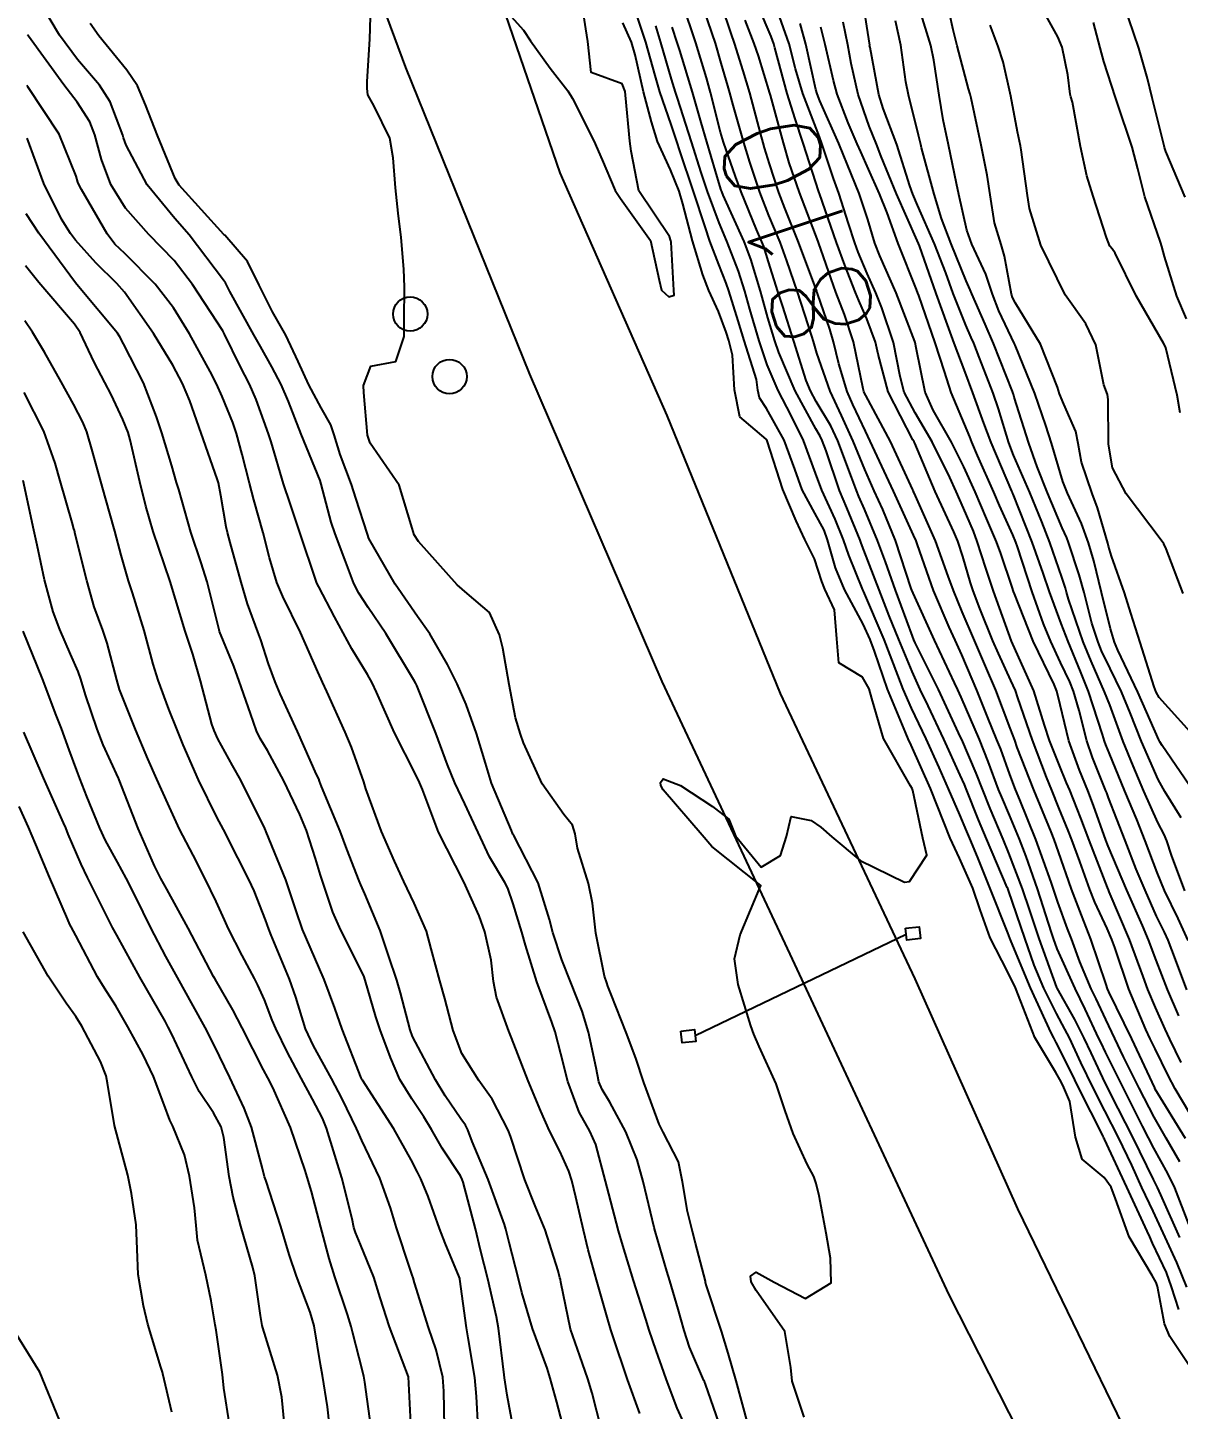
# Model space of a CAD drawing. Header units: metres. Extents: x 307586 to 320046, y 7427249 to 7434250.
# Drawn here: x 319260.7 to 319307.2, y 7428289 to 7428344.9 of the extents above; entities that cross this region are included whole.
import ezdxf
from ezdxf.enums import TextEntityAlignment as Align

# ---------------------------------------------------------------- set-up
doc = ezdxf.new("R2010")
doc.units = ezdxf.units.M
doc.header["$MEASUREMENT"] = 0
for name, color, linetype in [('Cotas', 45, 'Continuous'), ('Curvas de Nivel 1m', 11, 'Continuous'), ('Curvas de Nivel 5m', 15, 'Continuous'), ('Linha Férrea', 20, 'Continuous'), ('Portico', 45, 'Continuous'), ('Postes', 20, 'Continuous')]:
    doc.layers.add(name, color=color, linetype=linetype)
doc.styles.add('Style-STANDARD', font='STANDARD.shx')

msp = doc.modelspace()

# ---------------------------------------------------------------- linework, layer by layer
at = {"layer": 'Curvas de Nivel 1m', "flags": 128}
for points, elevation in [([(319287.345, 7428288.231), (319286.948, 7428289.103), (319286.516, 7428290.244), (319286.406, 7428290.554), (319286.105, 7428291.432), (319285.825, 7428292.253), (319285.683, 7428292.691), (319285.185, 7428294.26), (319284.756, 7428295.665), (319284.586, 7428296.266), (319284.185, 7428297.752), (319284.059, 7428298.272), (319283.67, 7428299.741), (319283.424, 7428300.282), (319282.99, 7428301.057), (319282.529, 7428302.296), (319282.249, 7428303.404), (319282.025, 7428304.302), (319281.888, 7428304.682), (319281.275, 7428306.31), (319280.818, 7428307.802), (319280.673, 7428308.316), (319280.324, 7428309.467), (319280.108, 7428310.101), (319279.993, 7428310.325), (319279.375, 7428311.366), (319278.905, 7428312.342), (319278.37, 7428313.506), (319277.974, 7428314.354), (319277.673, 7428315.074), (319277.198, 7428316.362), (319276.432, 7428318.285), (319276.394, 7428318.37), (319276.341, 7428318.464), (319275.175, 7428320.383), (319274.463, 7428321.43), (319274.084, 7428322.01), (319273.889, 7428322.399), (319273.526, 7428323.366), (319273.134, 7428324.411), (319272.978, 7428324.884), (319272.573, 7428326.419), (319272.525, 7428326.561), (319271.762, 7428328.428), (319271.249, 7428329.751), (319270.953, 7428330.436), (319270.58, 7428331.148), (319270.113, 7428331.972), (319269.851, 7428332.451), (319268.883, 7428334.202), (319268.746, 7428334.468), (319268.702, 7428334.547), (319268.625, 7428334.657), (319267.231, 7428336.484), (319266.653, 7428337.141), (319265.541, 7428338.501), (319264.689, 7428340.112), (319264.588, 7428340.408), (319264.553, 7428340.512), (319264.04, 7428341.853), (319263.611, 7428342.527), (319262.728, 7428343.56), (319261.997, 7428344.547), (319260.863, 7428346.458)], 801), ([(319289.807, 7428288.472), (319289.339, 7428290.208), (319289.007, 7428291.313), (319288.736, 7428292.214), (319288.141, 7428294.038), (319288.097, 7428294.176), (319288.089, 7428294.221), (319287.694, 7428295.762), (319287.573, 7428296.229), (319287.368, 7428297.039), (319287.162, 7428298.235), (319287.011, 7428299.047), (319286.388, 7428300.247), (319286.218, 7428300.571), (319285.599, 7428302.256), (319285.275, 7428303.237), (319284.897, 7428304.264), (319284.278, 7428305.811), (319284.154, 7428306.144), (319284.11, 7428306.273), (319284.014, 7428306.547), (319283.671, 7428308.28), (319283.53, 7428309.487), (319283.364, 7428310.285), (319282.93, 7428311.716), (319282.831, 7428312.293), (319282.722, 7428312.65), (319282.371, 7428313.076), (319281.501, 7428314.309), (319280.744, 7428315.972), (319280.62, 7428316.318), (319280.413, 7428316.981), (319280.166, 7428318.324), (319279.91, 7428319.791), (319279.772, 7428320.33), (319279.366, 7428321.236), (319278.469, 7428321.997), (319278.062, 7428322.354), (319276.499, 7428324.095), (319276.325, 7428324.372), (319276.24, 7428324.639), (319275.722, 7428326.378), (319274.548, 7428328.065), (319274.443, 7428328.392), (319274.288, 7428330.112), (319274.281, 7428330.394), (319274.581, 7428331.176), (319275.589, 7428331.374), (319275.92, 7428332.377), (319275.927, 7428333.053), (319275.931, 7428334.377), (319275.914, 7428335.093), (319275.807, 7428336.378), (319275.683, 7428337.354), (319275.572, 7428338.381), (319275.473, 7428339.595), (319275.342, 7428340.384), (319274.706, 7428341.678), (319274.457, 7428342.14), (319274.422, 7428342.394), (319274.431, 7428342.681), (319274.538, 7428344.393), (319274.593, 7428346.224)], 803), ([(319280.002, 7428345.578), (319280.747, 7428344.757), (319281.027, 7428344.317), (319281.819, 7428343.222), (319282.529, 7428342.302), (319282.718, 7428341.992), (319283.583, 7428340.287), (319283.915, 7428339.511), (319284.446, 7428338.273), (319284.668, 7428337.952), (319285.872, 7428336.258), (319286.227, 7428334.654), (319286.314, 7428334.253), (319286.62, 7428333.985), (319286.825, 7428334.044), (319286.817, 7428334.248), (319286.71, 7428336.182), (319286.696, 7428336.249), (319286.645, 7428336.411), (319285.398, 7428338.263), (319285.089, 7428339.865), (319285.041, 7428340.267), (319284.87, 7428342.119), (319284.848, 7428342.269), (319284.726, 7428342.588), (319283.482, 7428343.04), (319283.336, 7428344.291), (319283.259, 7428344.803), (319283.028, 7428346.296)], 803), ([(319307.625, 7428296.535), (319307.05, 7428297.997), (319306.778, 7428298.58), (319306.209, 7428299.594), (319305.991, 7428300.012), (319305.753, 7428300.482), (319304.977, 7428302.023), (319304.257, 7428303.471), (319304.074, 7428303.846), (319303.99, 7428304.034), (319303.44, 7428305.208), (319303.026, 7428306.049), (319302.307, 7428307.655), (319302.15, 7428308.062), (319302.073, 7428308.304), (319301.508, 7428310.068), (319301.045, 7428311.381), (319300.782, 7428312.076), (319300.373, 7428313.05), (319300.063, 7428313.768), (319299.939, 7428314.087), (319299.522, 7428315.221), (319299.165, 7428316.099), (319298.428, 7428317.807), (319298.292, 7428318.111), (319298.155, 7428318.393), (319297.348, 7428320.121), (319296.481, 7428322.015), (319296.436, 7428322.13), (319296.41, 7428322.205), (319295.776, 7428324.137), (319295.264, 7428325.394), (319294.915, 7428326.146), (319294.536, 7428327.008), (319294.066, 7428328.157), (319293.59, 7428329.191), (319293.127, 7428330.172), (319292.596, 7428331.707), (319292.46, 7428332.181), (319292.393, 7428332.394), (319291.807, 7428334.188), (319291.388, 7428335.44), (319291.107, 7428336.195), (319290.659, 7428337.265), (319290.292, 7428338.206), (319289.888, 7428339.415), (319289.639, 7428340.216), (319289.215, 7428341.723), (319289.083, 7428342.225), (319289.001, 7428342.501), (319288.735, 7428343.421), (319288.495, 7428344.232), (319288.37, 7428344.611), (319287.817, 7428346.239)], 809), ([(319307.315, 7428303.056), (319306.854, 7428304.001), (319306.666, 7428304.403), (319306.276, 7428305.273), (319305.966, 7428306.013), (319305.779, 7428306.526), (319305.224, 7428308.021), (319304.41, 7428309.952), (319304.377, 7428310.03), (319304.334, 7428310.128), (319303.594, 7428312.042), (319303.255, 7428312.93), (319302.813, 7428314.054), (319302.683, 7428314.353), (319302.393, 7428315.051), (319301.989, 7428316.064), (319301.793, 7428316.685), (319301.354, 7428318.071), (319300.453, 7428320.08), (319299.735, 7428322.091), (319299.422, 7428323.026), (319299.074, 7428324.101), (319298.917, 7428324.514), (319298.516, 7428325.445), (319298.222, 7428326.113), (319297.967, 7428326.68), (319297.25, 7428328.123), (319296.565, 7428329.293), (319296.122, 7428330.135), (319295.957, 7428330.762), (319295.688, 7428332.139), (319295.224, 7428333.537), (319294.972, 7428334.147), (319294.631, 7428334.927), (319294.268, 7428335.785), (319294.125, 7428336.158), (319293.876, 7428336.94), (319293.486, 7428338.168), (319293.273, 7428338.766), (319292.794, 7428340.178), (319292.697, 7428340.441), (319292.022, 7428342.187), (319291.738, 7428343.184), (319291.471, 7428344.193), (319290.777, 7428346.186)], 813), ([(319307.277, 7428329.291), (319307.145, 7428330.004), (319306.691, 7428331.92), (319306.655, 7428332.009), (319306.604, 7428332.106), (319305.496, 7428334.021), (319304.64, 7428335.75), (319304.526, 7428335.916), (319304.436, 7428336.033), (319304.301, 7428336.382), (319303.758, 7428338.044), (319303.502, 7428338.868), (319303.239, 7428340.052), (319302.928, 7428341.849), (319302.852, 7428342.058), (319302.828, 7428342.162), (319302.732, 7428342.948), (319302.508, 7428344.062), (319302.332, 7428344.479), (319301.455, 7428346.073)], 822), ([(319307.262, 7428295.994), (319306.485, 7428297.709), (319306.359, 7428298.008), (319306.306, 7428298.12), (319306.196, 7428298.335), (319305.371, 7428300.018), (319304.454, 7428301.813), (319304.345, 7428302.029), (319304.245, 7428302.233), (319303.67, 7428303.451), (319303.398, 7428304.043), (319303.02, 7428304.798), (319302.299, 7428306.06), (319302.283, 7428306.089), (319301.575, 7428308.067), (319301.193, 7428309.203), (319300.9, 7428310.074), (319300.354, 7428311.517), (319300.119, 7428312.084), (319299.595, 7428313.312), (319299.287, 7428314.096), (319299.033, 7428314.744), (319298.447, 7428316.109), (319298.404, 7428316.201), (319297.508, 7428318.119), (319296.571, 7428320.01), (319296.511, 7428320.129), (319296.455, 7428320.27), (319295.768, 7428322.137), (319295.362, 7428323.274), (319295.042, 7428324.145), (319294.515, 7428325.399), (319294.287, 7428325.92), (319294.19, 7428326.155), (319293.993, 7428326.696), (319293.438, 7428328.167), (319293.156, 7428328.768), (319292.569, 7428329.757), (319292.331, 7428330.182), (319292.16, 7428330.603), (319291.667, 7428332.189), (319291.222, 7428333.588), (319291.023, 7428334.196), (319290.635, 7428335.398), (319290.449, 7428336.011), (319290.376, 7428336.204), (319290.159, 7428336.699), (319289.534, 7428338.217), (319289.304, 7428338.846), (319288.818, 7428340.228), (319288.699, 7428340.637), (319288.304, 7428342.234), (319288.14, 7428342.825), (319287.703, 7428344.24), (319287.165, 7428345.839)], 808), ([(319308.214, 7428300.064), (319307.068, 7428301.998), (319306.782, 7428302.536), (319306.259, 7428303.606), (319306.065, 7428304.012), (319305.884, 7428304.397), (319305.203, 7428306.021), (319304.629, 7428307.706), (319304.51, 7428308.028), (319304.317, 7428308.475), (319303.828, 7428309.537), (319303.629, 7428310.041), (319303.219, 7428311.178), (319302.893, 7428312.052), (319302.746, 7428312.433), (319302.376, 7428313.343), (319302.081, 7428314.063), (319301.873, 7428314.58), (319301.304, 7428316.071), (319300.72, 7428317.786), (319300.615, 7428318.078), (319300.437, 7428318.491), (319299.93, 7428319.57), (319299.704, 7428320.091), (319299.182, 7428321.389), (319298.916, 7428322.104), (319298.808, 7428322.427), (319298.497, 7428323.491), (319298.287, 7428324.112), (319298.126, 7428324.494), (319297.38, 7428326.121), (319296.552, 7428328.065), (319296.523, 7428328.13), (319296.478, 7428328.206), (319295.475, 7428330.141), (319295.071, 7428331.67), (319294.968, 7428332.146), (319294.612, 7428333.09), (319294.295, 7428333.83), (319294.16, 7428334.157), (319293.724, 7428335.254), (319293.387, 7428336.169), (319292.7, 7428338.152), (319292.688, 7428338.18), (319292.673, 7428338.223), (319292.047, 7428340.186), (319291.723, 7428341.175), (319291.395, 7428342.193), (319290.897, 7428344.043), (319290.854, 7428344.199), (319290.746, 7428344.489), (319290.238, 7428345.688)], 812), ([(319307.464, 7428309.993), (319306.924, 7428311.432), (319306.74, 7428312.004), (319306.623, 7428312.265), (319306.37, 7428312.749), (319305.805, 7428314.016), (319305.373, 7428315.04), (319304.971, 7428316.024), (319304.425, 7428317.508), (319304.221, 7428318.033), (319303.674, 7428319.271), (319303.355, 7428320.046), (319302.764, 7428321.771), (319302.68, 7428322.057), (319302.64, 7428322.213), (319302.489, 7428322.664), (319302.006, 7428324.065), (319301.686, 7428324.893), (319301.196, 7428326.073), (319300.545, 7428327.582), (319300.355, 7428328.083), (319299.931, 7428329.454), (319299.712, 7428330.093), (319299.155, 7428331.541), (319298.931, 7428332.105), (319298.832, 7428332.334), (319298.61, 7428332.842), (319298.107, 7428334.115), (319297.803, 7428334.946), (319297.346, 7428336.123), (319296.666, 7428337.684), (319296.468, 7428338.132), (319296.345, 7428338.465), (319295.819, 7428340.139), (319295.277, 7428341.582), (319295.099, 7428342.146), (319294.742, 7428344.056), (319294.727, 7428344.135), (319294.728, 7428344.15), (319294.462, 7428345.857)], 817), ([(319307.819, 7428313.996), (319306.543, 7428315.867), (319306.446, 7428316.01), (319306.404, 7428316.093), (319305.564, 7428318.019), (319304.759, 7428319.717), (319304.624, 7428320.028), (319304.461, 7428320.572), (319304.095, 7428322.036), (319303.778, 7428323.323), (319303.572, 7428324.044), (319303.289, 7428324.827), (319302.714, 7428326.057), (319302.53, 7428326.519), (319302.068, 7428328.065), (319301.848, 7428328.779), (319301.407, 7428330.072), (319300.602, 7428332.027), (319300.576, 7428332.08), (319299.94, 7428333.414), (319299.691, 7428334.094), (319299.425, 7428334.892), (319298.86, 7428336.107), (319298.651, 7428336.675), (319298.332, 7428338.113), (319298.233, 7428338.559), (319297.908, 7428340.118), (319297.699, 7428341.13), (319297.533, 7428342.122), (319297.326, 7428343.535), (319297.193, 7428344.126), (319296.757, 7428345.578)], 819), ([(319307.468, 7428338.002), (319306.691, 7428339.854), (319306.639, 7428340.011), (319306.62, 7428340.084), (319306.144, 7428342.016), (319305.946, 7428342.802), (319305.601, 7428344.021), (319304.99, 7428345.798)], 824), ([(319288.737, 7428288.213), (319288.091, 7428290.069), (319288.049, 7428290.178), (319288.034, 7428290.221), (319287.451, 7428291.568), (319287.229, 7428292.233), (319286.986, 7428293.098), (319286.655, 7428294.242), (319286.539, 7428294.637), (319286.16, 7428295.921), (319286.063, 7428296.251), (319286.026, 7428296.39), (319285.581, 7428298.256), (319285.336, 7428299.124), (319284.878, 7428300.263), (319284.225, 7428301.451), (319283.92, 7428301.965), (319283.793, 7428302.277), (319283.672, 7428302.848), (319283.374, 7428304.283), (319283.117, 7428305.133), (319282.65, 7428306.295), (319282.297, 7428307.207), (319281.93, 7428308.304), (319281.793, 7428308.831), (319281.335, 7428310.31), (319280.352, 7428312.221), (319280.317, 7428312.285), (319280.296, 7428312.321), (319280.252, 7428312.424), (319279.456, 7428314.334), (319279.204, 7428315.151), (319278.849, 7428316.343), (319278.42, 7428317.515), (319278.061, 7428318.354), (319277.669, 7428319.129), (319276.961, 7428320.365), (319276.46, 7428321.073), (319275.554, 7428322.379), (319274.5, 7428324.223), (319274.434, 7428324.391), (319273.974, 7428325.855), (319273.796, 7428326.401), (319273.338, 7428327.611), (319273.09, 7428328.412), (319272.953, 7428328.81), (319272.564, 7428329.501), (319272.073, 7428330.425), (319271.645, 7428331.367), (319271.144, 7428332.434), (319270.607, 7428333.371), (319270.069, 7428334.448), (319269.586, 7428335.409), (319268.671, 7428336.47), (319268.643, 7428336.497), (319266.835, 7428338.488), (319266.676, 7428338.756), (319265.957, 7428340.497), (319265.475, 7428341.733), (319265.142, 7428342.506), (319264.722, 7428343.134), (319263.587, 7428344.527), (319263.237, 7428345.022)], 802), ([(319292.078, 7428288.735), (319291.602, 7428290.185), (319291.543, 7428290.744), (319291.301, 7428292.188), (319290.139, 7428293.851), (319289.946, 7428294.202), (319289.915, 7428294.433), (319290.147, 7428294.594), (319290.869, 7428294.193), (319292.136, 7428293.527), (319293.179, 7428294.164), (319293.149, 7428295.161), (319292.966, 7428296.168), (319292.689, 7428297.669), (319292.572, 7428298.174), (319292.471, 7428298.451), (319292.201, 7428298.95), (319291.632, 7428300.186), (319291.315, 7428301.101), (319290.947, 7428302.193), (319290.258, 7428303.7), (319290.042, 7428304.202), (319289.925, 7428304.544), (319289.412, 7428306.209), (319289.266, 7428307.248), (319289.502, 7428308.212), (319290.333, 7428310.2), (319288.356, 7428311.788), (319287.966, 7428312.234), (319286.381, 7428314.071), (319286.288, 7428314.251), (319286.273, 7428314.362), (319286.386, 7428314.52), (319287.084, 7428314.243), (319288.375, 7428313.392), (319289.037, 7428312.888), (319289.301, 7428312.216), (319290.344, 7428310.943), (319291.132, 7428311.412), (319291.367, 7428312.19), (319291.561, 7428312.998), (319292.369, 7428312.831), (319292.759, 7428312.567), (319293.206, 7428312.167), (319294.349, 7428311.22), (319296.131, 7428310.337), (319296.337, 7428310.373), (319297.038, 7428311.435), (319296.882, 7428312.125), (319296.471, 7428314.041), (319296.442, 7428314.129), (319296.384, 7428314.238), (319295.285, 7428316.141), (319294.812, 7428317.762), (319294.705, 7428318.147), (319294.438, 7428318.618), (319293.482, 7428319.203), (319293.405, 7428320.166), (319293.304, 7428321.334), (319292.923, 7428322.173), (319292.797, 7428322.487), (319292.495, 7428323.395), (319292.11, 7428324.184), (319291.765, 7428324.933), (319291.223, 7428326.193), (319290.583, 7428328.169), (319290.572, 7428328.2), (319290.553, 7428328.226), (319289.484, 7428329.138), (319289.272, 7428330.22), (319289.189, 7428331.626), (319289.041, 7428332.223), (319288.937, 7428332.556), (319288.615, 7428333.393), (319288.225, 7428334.234), (319287.993, 7428334.873), (319287.564, 7428336.241), (319287.178, 7428337.732), (319287.029, 7428338.246), (319286.682, 7428339.111), (319286.163, 7428340.255), (319285.916, 7428341.046), (319285.593, 7428342.261), (319285.25, 7428343.752), (319285.112, 7428344.266), (319284.751, 7428345.044)], 804), ([(319307.219, 7428293.079), (319306.922, 7428293.998), (319306.723, 7428294.575), (319306.16, 7428295.767), (319306.048, 7428296.011), (319305.935, 7428296.244), (319305.116, 7428298.021), (319304.212, 7428299.963), (319304.187, 7428300.005), (319304.18, 7428300.03), (319304.163, 7428300.082), (319303.167, 7428302.046), (319302.864, 7428302.666), (319302.261, 7428303.869), (319302.165, 7428304.061), (319302.067, 7428304.26), (319301.223, 7428306.071), (319300.444, 7428307.946), (319300.396, 7428308.079), (319300.315, 7428308.298), (319299.602, 7428310.087), (319299.08, 7428311.371), (319298.774, 7428312.104), (319298.652, 7428312.392), (319298.372, 7428313.064), (319297.918, 7428314.115), (319297.537, 7428314.973), (319297.016, 7428316.124), (319296.421, 7428317.364), (319296.085, 7428318.133), (319295.87, 7428318.704), (319295.314, 7428320.141), (319294.482, 7428322.091), (319294.456, 7428322.15), (319293.882, 7428323.545), (319293.67, 7428324.162), (319293.34, 7428324.997), (319292.796, 7428326.176), (319292.533, 7428326.862), (319292.052, 7428328.185), (319291.562, 7428329.191), (319291.035, 7428330.195), (319290.588, 7428331.228), (319290.261, 7428332.205), (319289.893, 7428333.488), (319289.683, 7428334.214), (319289.426, 7428335.013), (319288.957, 7428336.225), (319288.654, 7428336.963), (319288.17, 7428338.235), (319287.921, 7428338.997), (319287.534, 7428340.242), (319286.959, 7428342.008), (319286.881, 7428342.248), (319286.728, 7428342.775), (319286.292, 7428344.255), (319286.087, 7428344.92)], 806), ([(319307.542, 7428293.989), (319307.135, 7428294.978), (319306.67, 7428296.002), (319306.179, 7428297.059), (319305.729, 7428298.015), (319305.313, 7428298.908), (319304.781, 7428300.024), (319304.229, 7428301.103), (319303.761, 7428302.037), (319303.265, 7428303.057), (319302.796, 7428304.052), (319302.615, 7428304.403), (319302.273, 7428305.037), (319301.759, 7428306.065), (319301.379, 7428306.986), (319300.99, 7428308.073), (319300.332, 7428310.003), (319300.304, 7428310.08), (319300.282, 7428310.132), (319299.446, 7428312.094), (319299.125, 7428312.853), (319298.625, 7428314.106), (319298.557, 7428314.279), (319298.388, 7428314.665), (319297.724, 7428316.117), (319297.085, 7428317.461), (319296.767, 7428318.127), (319296.44, 7428318.844), (319295.9, 7428320.136), (319295.514, 7428321.093), (319295.11, 7428322.144), (319294.499, 7428323.747), (319294.387, 7428324.037), (319294.345, 7428324.152), (319293.809, 7428325.453), (319293.515, 7428326.165), (319292.964, 7428327.756), (319292.815, 7428328.176), (319292.73, 7428328.353), (319292.558, 7428328.655), (319291.721, 7428330.189), (319291.054, 7428331.737), (319290.894, 7428332.197), (319290.612, 7428333.131), (319290.382, 7428333.965), (319290.314, 7428334.205), (319289.929, 7428335.504), (319289.66, 7428336.215), (319288.815, 7428338.083), (319288.751, 7428338.229), (319288.731, 7428338.287), (319288.675, 7428338.461), (319288.145, 7428340.235), (319287.915, 7428341.028), (319287.571, 7428342.242), (319287.057, 7428343.929), (319286.951, 7428344.248), (319286.749, 7428344.878)], 807), ([(319307.488, 7428299.991), (319306.267, 7428301.985), (319306.254, 7428302.01), (319306.243, 7428302.034), (319305.325, 7428304.019), (319304.397, 7428305.914), (319304.342, 7428306.029), (319304.286, 7428306.211), (319303.667, 7428308.04), (319303.284, 7428309.007), (319302.881, 7428310.052), (319302.356, 7428311.569), (319302.182, 7428312.062), (319302.06, 7428312.369), (319301.361, 7428314.07), (319300.691, 7428315.786), (319300.586, 7428316.078), (319300.41, 7428316.558), (319299.819, 7428318.089), (319299.405, 7428319.058), (319298.958, 7428320.102), (319298.47, 7428321.257), (319298.116, 7428322.114), (319297.905, 7428322.699), (319297.39, 7428324.121), (319296.522, 7428326.065), (319296.491, 7428326.13), (319296.466, 7428326.189), (319295.567, 7428328.14), (319294.571, 7428329.994), (319294.516, 7428330.094), (319294.494, 7428330.151), (319294.459, 7428330.267), (319294.078, 7428332.158), (319293.713, 7428333.263), (319293.366, 7428334.169), (319293.169, 7428334.713), (319292.657, 7428336.18), (319292.643, 7428336.212), (319291.896, 7428338.188), (319291.482, 7428339.395), (319291.244, 7428340.194), (319290.722, 7428342.12), (319290.697, 7428342.2), (319290.24, 7428343.71), (319290.063, 7428344.21), (319289.695, 7428345.159)], 811), ([(319307.217, 7428304.94), (319306.76, 7428306.003), (319306.301, 7428307.185), (319305.988, 7428308.013), (319305.749, 7428308.585), (319305.119, 7428310.022), (319304.359, 7428311.792), (319304.268, 7428312.031), (319303.776, 7428313.438), (319303.546, 7428314.043), (319303.207, 7428314.863), (319302.779, 7428316.054), (319302.425, 7428317.503), (319302.291, 7428318.061), (319302.179, 7428318.32), (319301.327, 7428320.071), (319300.577, 7428321.983), (319300.544, 7428322.079), (319300.485, 7428322.254), (319300.022, 7428323.611), (319299.846, 7428324.09), (319299.451, 7428325.034), (319298.992, 7428326.103), (319298.538, 7428327.116), (319298.031, 7428328.115), (319297.292, 7428329.397), (319296.972, 7428330.126), (319296.6, 7428331.927), (319296.567, 7428332.13), (319296.552, 7428332.182), (319295.796, 7428334.138), (319295.142, 7428335.641), (319294.941, 7428336.147), (319294.657, 7428337.101), (319294.308, 7428338.155), (319293.835, 7428339.313), (319293.479, 7428340.168), (319292.719, 7428341.899), (319292.606, 7428342.181), (319292.559, 7428342.348), (319292.147, 7428344.186), (319291.916, 7428345.024)], 814), ([(319307.6, 7428307.991), (319307.195, 7428308.871), (319306.64, 7428310.005), (319306.344, 7428310.725), (319305.854, 7428312.015), (319305.515, 7428312.875), (319305.037, 7428314.023), (319304.398, 7428315.565), (319304.264, 7428315.894), (319304.217, 7428316.033), (319304.139, 7428316.302), (319303.57, 7428318.043), (319303.243, 7428318.85), (319302.741, 7428320.056), (319302.464, 7428320.787), (319301.989, 7428322.065), (319301.733, 7428322.825), (319301.295, 7428324.072), (319300.522, 7428326.014), (319300.502, 7428326.059), (319300.493, 7428326.08), (319300.467, 7428326.138), (319299.632, 7428328.094), (319299.343, 7428328.881), (319298.898, 7428330.105), (319298.585, 7428330.932), (319298.148, 7428332.115), (319297.879, 7428332.849), (319297.409, 7428334.122), (319296.737, 7428336.034), (319296.702, 7428336.129), (319296.645, 7428336.258), (319295.807, 7428338.139), (319295.186, 7428339.647), (319294.998, 7428340.147), (319294.704, 7428340.874), (319294.259, 7428342.157), (319293.984, 7428343.41), (319293.849, 7428344.163), (319293.656, 7428345.07)], 816), ([(319307.315, 7428312.944), (319306.655, 7428314.007), (319306.388, 7428314.49), (319305.712, 7428316.017), (319305.257, 7428317.184), (319304.904, 7428318.025), (319304.442, 7428318.976), (319304.1, 7428319.686), (319303.955, 7428320.037), (319303.71, 7428320.796), (319303.389, 7428322.046), (319303.198, 7428322.757), (319302.766, 7428324.056), (319302.693, 7428324.245), (319302.509, 7428324.658), (319301.908, 7428326.066), (319301.495, 7428327.114), (319301.162, 7428328.074), (319300.571, 7428329.925), (319300.536, 7428330.044), (319300.523, 7428330.081), (319300.492, 7428330.164), (319299.73, 7428332.093), (319299.389, 7428332.876), (319298.851, 7428334.107), (319298.782, 7428334.265), (319298.628, 7428334.633), (319298.022, 7428336.116), (319297.633, 7428337.145), (319297.334, 7428338.123), (319296.826, 7428339.995), (319296.794, 7428340.129), (319296.699, 7428340.511), (319296.297, 7428342.134), (319296.195, 7428342.668), (319295.983, 7428344.138), (319295.771, 7428345.121)], 818), ([(319307.396, 7428322.001), (319306.709, 7428323.799), (319306.61, 7428324.009), (319306.504, 7428324.157), (319305.089, 7428326.024), (319304.539, 7428327.076), (319304.381, 7428328.033), (319304.369, 7428329.831), (319304.334, 7428330.034), (319304.193, 7428330.421), (319303.866, 7428332.041), (319303.46, 7428332.896), (319302.623, 7428334.06), (319301.648, 7428336.07), (319301.186, 7428337.554), (319301.101, 7428338.076), (319300.848, 7428339.922), (319300.822, 7428340.079), (319300.701, 7428340.64), (319300.428, 7428342.084), (319300.119, 7428343.471), (319299.919, 7428344.092), (319299.602, 7428344.948)], 821), ([(319307.525, 7428333.09), (319307.144, 7428334.005), (319306.639, 7428335.612), (319306.528, 7428336.011), (319306.472, 7428336.185), (319305.844, 7428338.018), (319305.56, 7428339.145), (319305.334, 7428340.024), (319304.72, 7428341.864), (319304.66, 7428342.031), (319304.182, 7428343.483), (319304.04, 7428344.041), (319303.771, 7428345.063)], 823), ([(319283.874, 7428288.273), (319283.516, 7428289.708), (319283.343, 7428290.281), (319283.025, 7428291.209), (319282.639, 7428292.292), (319282.256, 7428294.183), (319282.231, 7428294.299), (319282.213, 7428294.368), (319282.146, 7428294.641), (319281.618, 7428296.305), (319281.218, 7428297.269), (319280.798, 7428298.314), (319280.211, 7428300.078), (319280.125, 7428300.321), (319279.473, 7428301.575), (319278.942, 7428302.333), (319278.249, 7428303.416), (319277.897, 7428304.345), (319277.562, 7428305.644), (319277.362, 7428306.359), (319277.016, 7428307.649), (319276.826, 7428308.365), (319276.324, 7428309.499), (319275.913, 7428310.374), (319275.534, 7428311.185), (319275.009, 7428312.383), (319274.379, 7428314.106), (319274.288, 7428314.391), (319273.792, 7428315.794), (319273.537, 7428316.403), (319272.8, 7428318.042), (319272.626, 7428318.417), (319272.563, 7428318.546), (319272.437, 7428318.832), (319271.736, 7428320.427), (319271.023, 7428321.879), (319270.779, 7428322.437), (319270.488, 7428323.434), (319270.224, 7428324.444), (319269.843, 7428325.777), (319269.669, 7428326.453), (319269.383, 7428327.615), (319269.148, 7428328.461), (319268.995, 7428328.901), (319268.568, 7428329.958), (319268.338, 7428330.472), (319268.082, 7428330.971), (319267.252, 7428332.483), (319266.609, 7428333.537), (319265.866, 7428334.498), (319264.635, 7428335.729), (319264.236, 7428336.113), (319263.917, 7428336.521), (319262.89, 7428338.316), (319262.764, 7428338.539), (319262.741, 7428338.607), (319262.676, 7428338.853), (319261.979, 7428340.547), (319260.712, 7428342.465), (319260.673, 7428342.521)], 799), ([(319282.3, 7428288.522), (319282.083, 7428289.342), (319281.823, 7428290.303), (319281.694, 7428290.707), (319281.111, 7428292.31), (319280.673, 7428293.776), (319280.542, 7428294.316), (319280.158, 7428295.791), (319280.027, 7428296.321), (319279.973, 7428296.515), (319279.313, 7428298.329), (319278.673, 7428299.871), (319278.496, 7428300.337), (319278.401, 7428300.525), (319278.217, 7428300.78), (319277.584, 7428301.707), (319277.189, 7428302.356), (319276.259, 7428304.114), (319276.164, 7428304.371), (319275.778, 7428305.875), (319275.625, 7428306.377), (319275.292, 7428307.386), (319274.952, 7428308.384), (319274.328, 7428309.874), (319274.168, 7428310.23), (319274.101, 7428310.393), (319273.612, 7428311.668), (319273.333, 7428312.405), (319272.586, 7428314.211), (319272.504, 7428314.418), (319272.474, 7428314.509), (319272.386, 7428314.695), (319271.607, 7428316.428), (319270.917, 7428317.943), (319270.704, 7428318.437), (319270.44, 7428319.161), (319270.126, 7428320.122), (319270.009, 7428320.447), (319269.593, 7428321.581), (319269.34, 7428322.457), (319268.897, 7428324.064), (319268.789, 7428324.466), (319268.735, 7428324.697), (319268.518, 7428325.958), (319268.417, 7428326.471), (319268.367, 7428326.63), (319267.718, 7428328.478), (319267.267, 7428329.782), (319266.97, 7428330.486), (319266.58, 7428331.221), (319265.79, 7428332.498), (319264.618, 7428334.172), (319264.314, 7428334.515), (319263.459, 7428335.355), (319262.64, 7428336.263), (319262.436, 7428336.542), (319262.083, 7428337.114), (319261.367, 7428338.553), (319260.691, 7428340.388)], 798), ([(319280.33, 7428288.317), (319280.086, 7428289.621), (319279.982, 7428290.321), (319279.964, 7428290.451), (319279.734, 7428292.324), (319279.656, 7428292.788), (319279.296, 7428294.328), (319279.012, 7428295.474), (319278.804, 7428296.334), (319278.307, 7428298.223), (319278.266, 7428298.339), (319278.194, 7428298.475), (319277.456, 7428299.601), (319277.021, 7428300.358), (319276.72, 7428300.864), (319276.225, 7428301.586), (319275.753, 7428302.375), (319275.366, 7428303.259), (319274.949, 7428304.383), (319274.782, 7428304.899), (319274.35, 7428306.389), (319274.286, 7428306.564), (319273.36, 7428308.404), (319273.043, 7428309.132), (319272.606, 7428310.416), (319272.542, 7428310.624), (319272.342, 7428311.294), (319271.977, 7428312.424), (319271.71, 7428313.079), (319271.064, 7428314.433), (319270.395, 7428315.661), (319270.099, 7428316.144), (319269.951, 7428316.447), (319269.716, 7428317.147), (319269.261, 7428318.458), (319269.04, 7428319.062), (319268.468, 7428320.47), (319268.453, 7428320.527), (319267.964, 7428322.475), (319267.721, 7428323.24), (319267.305, 7428324.482), (319266.812, 7428326.195), (319266.73, 7428326.488), (319266.533, 7428327.154), (319266.127, 7428328.494), (319265.92, 7428329.136), (319265.393, 7428330.502), (319264.589, 7428332.087), (319264.44, 7428332.361), (319264.334, 7428332.514), (319262.767, 7428334.392), (319262.64, 7428334.54), (319261.161, 7428336.555), (319260.654, 7428337.327)], 797), ([(319278.918, 7428288.332), (319278.848, 7428289.569), (319278.777, 7428290.333), (319278.509, 7428291.936), (319278.444, 7428292.337), (319278.17, 7428294.313), (319278.165, 7428294.34), (319278.144, 7428294.405), (319277.573, 7428295.765), (319277.351, 7428296.352), (319276.894, 7428297.647), (319276.596, 7428298.364), (319276.461, 7428298.632), (319276.2, 7428299.123), (319275.498, 7428300.377), (319274.232, 7428302.342), (319274.218, 7428302.375), (319274.206, 7428302.39), (319274.187, 7428302.437), (319273.423, 7428304.403), (319273.115, 7428305.251), (319272.684, 7428306.414), (319272.296, 7428307.307), (319271.819, 7428308.425), (319271.561, 7428309.187), (319271.144, 7428310.432), (319270.352, 7428312.377), (319270.331, 7428312.419), (319270.321, 7428312.44), (319270.287, 7428312.508), (319269.329, 7428314.456), (319268.987, 7428315.059), (319268.399, 7428316.128), (319268.247, 7428316.472), (319268.153, 7428316.726), (319267.692, 7428318.477), (319267.381, 7428319.543), (319267.077, 7428320.484), (319266.473, 7428322.49), (319265.787, 7428324.497), (319265.489, 7428325.524), (319265.248, 7428326.503), (319264.85, 7428328.206), (319264.765, 7428328.508), (319264.558, 7428329.028), (319264.087, 7428330.036), (319263.826, 7428330.521), (319263.397, 7428331.344), (319262.827, 7428332.536), (319262.598, 7428332.876), (319261.167, 7428334.555), (319260.63, 7428335.237)], 796), ([(319276.186, 7428288.48), (319276.093, 7428290.37), (319275.323, 7428292.378), (319274.953, 7428293.559), (319274.69, 7428294.385), (319274.156, 7428295.703), (319273.957, 7428296.189), (319273.895, 7428296.394), (319273.817, 7428296.747), (319273.401, 7428298.402), (319273.115, 7428299.32), (319272.779, 7428300.412), (319272.619, 7428300.816), (319272.224, 7428301.573), (319271.766, 7428302.425), (319271.215, 7428303.464), (319270.731, 7428304.435), (319270.594, 7428304.764), (319270.274, 7428305.595), (319270.012, 7428306.176), (319269.873, 7428306.446), (319269.376, 7428307.374), (319268.83, 7428308.462), (319268.667, 7428308.815), (319268.324, 7428309.565), (319267.88, 7428310.475), (319267.393, 7428311.429), (319266.851, 7428312.485), (319266.368, 7428313.514), (319265.932, 7428314.495), (319265.571, 7428315.319), (319265.065, 7428316.503), (319264.427, 7428318.126), (319264.307, 7428318.512), (319263.928, 7428319.998), (319263.749, 7428320.521), (319263.4, 7428321.464), (319263.096, 7428322.531), (319262.636, 7428324.402), (319262.6, 7428324.539), (319262.579, 7428324.614), (319262.506, 7428324.861), (319262.023, 7428326.545), (319261.823, 7428327.258), (319261.371, 7428328.552), (319260.569, 7428330.12)], 794), ([(319274.579, 7428288.385), (319274.331, 7428290.147), (319274.288, 7428290.388), (319274.1, 7428291.126), (319273.849, 7428292.133), (319273.781, 7428292.395), (319273.636, 7428292.881), (319273.124, 7428294.405), (319272.886, 7428295.145), (319272.559, 7428296.414), (319272.184, 7428297.851), (319272.008, 7428298.422), (319271.923, 7428298.696), (319271.328, 7428300.429), (319270.611, 7428302.054), (319270.417, 7428302.438), (319270.238, 7428302.767), (319269.376, 7428304.453), (319268.996, 7428305.185), (319268.282, 7428306.42), (319268.253, 7428306.47), (319268.218, 7428306.536), (319267.195, 7428308.481), (319266.329, 7428310.054), (319266.093, 7428310.492), (319265.836, 7428310.997), (319265.173, 7428312.502), (319264.412, 7428314.48), (319264.398, 7428314.51), (319264.383, 7428314.546), (319263.768, 7428315.89), (319263.521, 7428316.523), (319263.051, 7428317.903), (319262.853, 7428318.534), (319262.746, 7428318.846), (319262.443, 7428319.545), (319262.011, 7428320.544), (319261.746, 7428321.261), (319261.388, 7428322.551), (319261.09, 7428323.958), (319260.965, 7428324.555), (319260.523, 7428326.56)], 793), ([(319272.902, 7428288.408), (319272.827, 7428289.155), (319272.619, 7428290.412), (319272.548, 7428290.864), (319272.282, 7428292.417), (319272.121, 7428292.978), (319271.57, 7428294.426), (319271.281, 7428295.3), (319270.941, 7428296.432), (319270.33, 7428298.3), (319270.28, 7428298.439), (319270.196, 7428298.783), (319269.753, 7428300.445), (319269.457, 7428301.211), (319268.874, 7428302.454), (319268.252, 7428303.754), (319267.885, 7428304.474), (319267.402, 7428305.349), (319266.759, 7428306.485), (319266.296, 7428307.34), (319265.693, 7428308.496), (319265.07, 7428309.758), (319264.694, 7428310.506), (319264.339, 7428311.146), (319263.852, 7428312.022), (319263.623, 7428312.521), (319263.106, 7428313.795), (319262.823, 7428314.533), (319262.7, 7428314.849), (319262.394, 7428315.68), (319262.074, 7428316.543), (319261.868, 7428317.088), (319261.305, 7428318.551), (319260.535, 7428320.476)], 792), ([(319271.089, 7428288.43), (319270.978, 7428289.537), (319270.804, 7428290.433), (319270.209, 7428292.342), (319270.18, 7428292.439), (319270.119, 7428292.846), (319269.889, 7428294.443), (319269.805, 7428294.785), (319269.323, 7428296.448), (319269.017, 7428297.615), (319268.851, 7428298.453), (319268.641, 7428300.023), (319268.526, 7428300.457), (319268.219, 7428301.031), (319267.643, 7428301.885), (319267.338, 7428302.473), (319266.539, 7428304.206), (319266.392, 7428304.489), (319266.265, 7428304.723), (319265.243, 7428306.5), (319264.308, 7428308.196), (319264.138, 7428308.513), (319263.527, 7428309.724), (319263.123, 7428310.528), (319262.868, 7428311.062), (319262.35, 7428312.284), (319262.248, 7428312.541), (319262.155, 7428312.742), (319261.353, 7428314.55), (319260.559, 7428316.401)], 791), ([(319266.531, 7428288.937), (319266.167, 7428290.489), (319266.153, 7428290.549), (319266.096, 7428290.758), (319265.57, 7428292.495), (319265.393, 7428293.229), (319265.179, 7428294.5), (319265.134, 7428295.52), (319265.097, 7428296.501), (319264.912, 7428297.772), (319264.752, 7428298.504), (319264.213, 7428300.51), (319263.938, 7428302.223), (319263.88, 7428302.515), (319263.655, 7428303.105), (319262.903, 7428304.53), (319262.654, 7428304.921), (319262.272, 7428305.46), (319261.546, 7428306.547), (319260.531, 7428308.336)], 789), ([(319262.004, 7428288.61), (319261.208, 7428290.549), (319260.11, 7428292.314)], 788)]:
    msp.add_lwpolyline(points, dxfattribs=dict(at, elevation=elevation))
at = {"layer": 'Curvas de Nivel 5m', "flags": 128}
for points, elevation in [([(319308.057, 7428315.993), (319306.43, 7428317.803), (319306.309, 7428318.011), (319306.219, 7428318.228), (319305.652, 7428320.018), (319305.283, 7428321.209), (319305.029, 7428322.025), (319304.498, 7428323.503), (319304.38, 7428323.91), (319304.349, 7428324.032), (319303.933, 7428325.454), (319303.721, 7428326.042), (319303.29, 7428327.3), (319303.15, 7428328.051), (319303.053, 7428328.548), (319302.569, 7428329.644), (319302.398, 7428330.062), (319302.312, 7428330.327), (319301.629, 7428332.07), (319300.619, 7428333.728), (319300.492, 7428333.952), (319300.452, 7428334.083), (319300.169, 7428335.618), (319300.034, 7428336.089), (319299.777, 7428336.972), (319299.595, 7428338.096), (319299.476, 7428338.893), (319299.226, 7428340.102), (319298.823, 7428342.007), (319298.805, 7428342.109), (319298.786, 7428342.172), (319298.726, 7428342.376), (319298.266, 7428344.115), (319298.102, 7428344.764), (319297.807, 7428346.12)], 820), ([(319308.095, 7428290.141), (319306.855, 7428291.999), (319306.636, 7428292.51), (319306.353, 7428294.007), (319306.307, 7428294.17), (319306.147, 7428294.454), (319305.211, 7428296.02), (319304.661, 7428297.55), (319304.481, 7428298.027), (319304.197, 7428298.415), (319303.309, 7428299.149), (319303.049, 7428300.047), (319302.809, 7428301.477), (319302.572, 7428302.055), (319302.463, 7428302.275), (319302.249, 7428302.65), (319301.397, 7428304.069), (319300.832, 7428305.52), (319300.618, 7428306.077), (319300.293, 7428306.734), (319299.594, 7428308.087), (319299.197, 7428309.218), (319298.896, 7428310.094), (319298.351, 7428311.315), (319297.976, 7428312.114), (319297.725, 7428312.761), (319297.184, 7428314.122), (319296.4, 7428315.87), (319296.283, 7428316.131), (319296.185, 7428316.353), (319295.447, 7428318.14), (319294.919, 7428319.675), (319294.748, 7428320.147), (319294.462, 7428320.757), (319293.716, 7428322.162), (319293.354, 7428323.03), (319293.03, 7428324.172), (319292.886, 7428324.553), (319292.514, 7428325.246), (319292.006, 7428326.185), (319291.699, 7428327.025), (319291.274, 7428328.193), (319290.566, 7428329.473), (319290.274, 7428329.908), (319290.214, 7428330.205), (319290.15, 7428330.636), (319289.657, 7428332.214), (319289.411, 7428333.018), (319289.038, 7428334.224), (319288.934, 7428334.533), (319288.634, 7428335.291), (319288.275, 7428336.234), (319288.086, 7428336.801), (319287.609, 7428338.241), (319287.065, 7428339.871), (319286.941, 7428340.248), (319286.703, 7428340.934), (319286.246, 7428342.255), (319286.061, 7428342.925), (319285.689, 7428344.261), (319285.141, 7428345.884)], 805), ([(319307.254, 7428299.044), (319306.711, 7428300.003), (319306.225, 7428300.845), (319305.615, 7428302.016), (319304.987, 7428303.292), (319304.636, 7428304.026), (319304.271, 7428304.799), (319303.875, 7428305.632), (319303.681, 7428306.039), (319303.219, 7428307.126), (319302.88, 7428308.052), (319302.722, 7428308.459), (319302.328, 7428309.538), (319302.149, 7428310.062), (319302.061, 7428310.339), (319301.447, 7428312.069), (319300.791, 7428313.664), (319300.617, 7428314.078), (319300.389, 7428314.689), (319300.024, 7428315.711), (319299.872, 7428316.088), (319299.486, 7428317.024), (319299.054, 7428318.101), (319298.872, 7428318.539), (319298.447, 7428319.516), (319298.178, 7428320.113), (319297.941, 7428320.635), (319297.313, 7428322.122), (319296.665, 7428323.964), (319296.605, 7428324.129), (319296.505, 7428324.36), (319295.692, 7428326.138), (319294.939, 7428327.754), (319294.748, 7428328.148), (319294.557, 7428328.551), (319294.046, 7428329.637), (319293.815, 7428330.161), (319293.48, 7428331.277), (319293.268, 7428332.17), (319293.112, 7428332.677), (319292.622, 7428334.115), (319292.598, 7428334.18), (319292.589, 7428334.214), (319291.856, 7428336.188), (319291.299, 7428337.558), (319291.053, 7428338.196), (319290.684, 7428339.348), (319290.486, 7428339.998), (319290.427, 7428340.204), (319290.315, 7428340.589), (319289.881, 7428342.213), (319289.622, 7428343.106), (319289.271, 7428344.222), (319289.137, 7428344.614), (319288.758, 7428345.735)], 810), ([(319307.544, 7428305.991), (319307.08, 7428307.22), (319306.785, 7428308.003), (319306.638, 7428308.327), (319306.322, 7428308.965), (319305.852, 7428310.015), (319305.492, 7428310.872), (319305.045, 7428312.023), (319304.38, 7428313.741), (319304.304, 7428313.953), (319304.272, 7428314.032), (319303.733, 7428315.377), (319303.507, 7428316.043), (319303.193, 7428317.277), (319302.959, 7428318.052), (319302.809, 7428318.426), (319302.444, 7428319.218), (319302.052, 7428320.064), (319301.757, 7428320.773), (319301.291, 7428322.072), (319300.696, 7428323.883), (319300.63, 7428324.079), (319300.506, 7428324.375), (319299.977, 7428325.548), (319299.739, 7428326.092), (319299.078, 7428327.569), (319298.85, 7428328.106), (319298.769, 7428328.321), (319298.56, 7428328.838), (319298.022, 7428330.116), (319297.745, 7428330.959), (319297.369, 7428332.122), (319296.716, 7428334.035), (319296.679, 7428334.129), (319296.624, 7428334.279), (319295.878, 7428336.138), (319295.432, 7428337.372), (319295.126, 7428338.145), (319294.683, 7428339.136), (319294.368, 7428339.833), (319294.227, 7428340.157), (319293.862, 7428341.006), (319293.419, 7428342.17), (319293.272, 7428342.716), (319292.932, 7428344.177), (319292.894, 7428344.327), (319292.75, 7428344.866)], 815), ([(319285.449, 7428288.886), (319284.945, 7428290.261), (319284.355, 7428292.024), (319284.272, 7428292.268), (319284.121, 7428292.777), (319283.688, 7428294.277), (319283.361, 7428295.487), (319283.165, 7428296.285), (319282.857, 7428297.615), (319282.698, 7428298.292), (319282.575, 7428298.672), (319282.205, 7428299.476), (319281.798, 7428300.304), (319281.44, 7428301.088), (319280.933, 7428302.313), (319280.259, 7428304.048), (319280.155, 7428304.321), (319279.653, 7428305.702), (319279.537, 7428306.331), (319279.443, 7428307.186), (319279.187, 7428308.337), (319278.955, 7428308.976), (319278.333, 7428310.35), (319277.306, 7428312.36), (319276.658, 7428314.088), (319276.543, 7428314.368), (319276.386, 7428314.698), (319275.53, 7428316.379), (319274.806, 7428318.008), (319274.629, 7428318.388), (319274.436, 7428318.726), (319273.809, 7428319.762), (319273.46, 7428320.405), (319273.105, 7428321.056), (319272.471, 7428322.266), (319272.399, 7428322.421), (319272.357, 7428322.539), (319271.721, 7428324.428), (319271.313, 7428325.634), (319271.051, 7428326.435), (319270.548, 7428328.123), (319270.444, 7428328.442), (319269.947, 7428329.829), (319269.667, 7428330.454), (319269.295, 7428331.174), (319268.668, 7428332.469), (319268.595, 7428332.604), (319267.375, 7428334.482), (319266.632, 7428335.443), (319265.608, 7428336.5), (319264.659, 7428337.56), (319264.068, 7428338.519), (319263.689, 7428339.531), (319263.427, 7428340.529), (319263.221, 7428341.055), (319262.706, 7428341.841), (319262.176, 7428342.545), (319260.742, 7428344.502), (319260.703, 7428344.561)], 800), ([(319277.553, 7428288.348), (319277.519, 7428289.781), (319277.48, 7428290.349), (319277.209, 7428291.458), (319276.903, 7428292.358), (319276.344, 7428294.163), (319276.284, 7428294.368), (319276.25, 7428294.474), (319276.147, 7428294.754), (319275.608, 7428296.376), (319275.368, 7428297.185), (319274.937, 7428298.383), (319274.208, 7428299.902), (319274.058, 7428300.239), (319273.99, 7428300.393), (319273.416, 7428301.593), (319272.991, 7428302.409), (319272.253, 7428303.73), (319271.942, 7428304.423), (319271.547, 7428305.699), (319271.293, 7428306.43), (319270.548, 7428308.199), (319270.456, 7428308.439), (319270.317, 7428308.82), (319269.866, 7428309.985), (319269.651, 7428310.45), (319269.203, 7428311.319), (319268.618, 7428312.466), (319268.36, 7428312.967), (319267.615, 7428314.478), (319266.997, 7428315.884), (319266.747, 7428316.487), (319266.415, 7428317.324), (319265.979, 7428318.495), (319265.786, 7428319.15), (319265.423, 7428320.5), (319264.941, 7428322.032), (319264.787, 7428322.507), (319264.489, 7428323.55), (319264.227, 7428324.514), (319263.851, 7428325.855), (319263.663, 7428326.523), (319263.336, 7428327.733), (319263.1, 7428328.532), (319262.94, 7428328.918), (319262.564, 7428329.644), (319262.07, 7428330.545), (319261.388, 7428331.749), (319260.903, 7428332.557), (319260.6, 7428333.006)], 795), ([(319268.867, 7428288.452), (319268.639, 7428289.903), (319268.583, 7428290.455), (319268.324, 7428292.245), (319268.289, 7428292.458), (319268.128, 7428293.435), (319267.914, 7428294.463), (319267.576, 7428295.888), (319267.522, 7428296.47), (319267.455, 7428297.19), (319267.244, 7428298.474), (319267.049, 7428299.325), (319266.573, 7428300.485), (319266.456, 7428300.727), (319266.221, 7428301.348), (319265.797, 7428302.494), (319265.378, 7428303.366), (319264.758, 7428304.505), (319264.271, 7428305.353), (319263.82, 7428306.059), (319263.536, 7428306.521), (319262.656, 7428308.187), (319262.467, 7428308.538), (319262.414, 7428308.638), (319262.316, 7428308.857), (319261.588, 7428310.547), (319261.036, 7428311.863), (319260.741, 7428312.556), (319260.365, 7428313.394)], 790)]:
    msp.add_lwpolyline(points, dxfattribs=dict(at, elevation=elevation))
at = {"layer": 'Linha Férrea'}
for points in [[(319331.511, 7428227.532), (319327.194, 7428238.483), (319322.878, 7428249.308), (319319.925, 7428255.258), (319313.016, 7428270.716), (319307.404, 7428283.37), (319300.708, 7428297.146), (319296.562, 7428306.44), (319291.124, 7428317.961), (319286.548, 7428329.187), (319282.23, 7428338.992), (319278.559, 7428349.652), (319273.897, 7428362.172), (319270.01, 7428375.946), (319266.298, 7428389.547), (319263.922, 7428399.265), (319261.764, 7428411.393), (319259.174, 7428424.95)], [(319259.046, 7428401.085), (319261.157, 7428390.238), (319264.841, 7428378.561), (319267.74, 7428367.257), (319271.135, 7428356.287), (319275.979, 7428343.241), (319280.987, 7428330.86), (319286.328, 7428318.441), (319291.503, 7428307.43), (319297.925, 7428293.68), (319303.971, 7428281.793), (319308.9, 7428269.996), (319315.57, 7428256.246), (319318.505, 7428249.213), (319324, 7428235.644)]]:
    msp.add_lwpolyline(points, dxfattribs=at)
at = {"layer": 'Portico'}
for points in [[(319296.178, 7428308.48), (319296.73, 7428308.54), (319296.783, 7428308.06), (319296.23, 7428307.999)], [(319287.104, 7428304.33), (319287.657, 7428304.39), (319287.709, 7428303.91), (319287.157, 7428303.85)]]:
    msp.add_lwpolyline(points, close=True, dxfattribs=at)
msp.add_lwpolyline([(319287.683, 7428304.15), (319296.204, 7428308.24)], dxfattribs=at)
at = {"layer": 'Postes'}
for centre in [(319276.165, 7428333.286), (319277.754, 7428330.761)]:
    msp.add_circle(centre, 0.694, dxfattribs=at)

# ---------------------------------------------------------------- texts
at = {"layer": 'Cotas', "style": 'Style-STANDARD'}
msp.add_text('810', height=4, rotation=108.3993, dxfattribs=at).set_placement((319291.783, 7428336.668, 810), align=Align.MIDDLE_CENTER)

doc.saveas('drawing.dxf')
